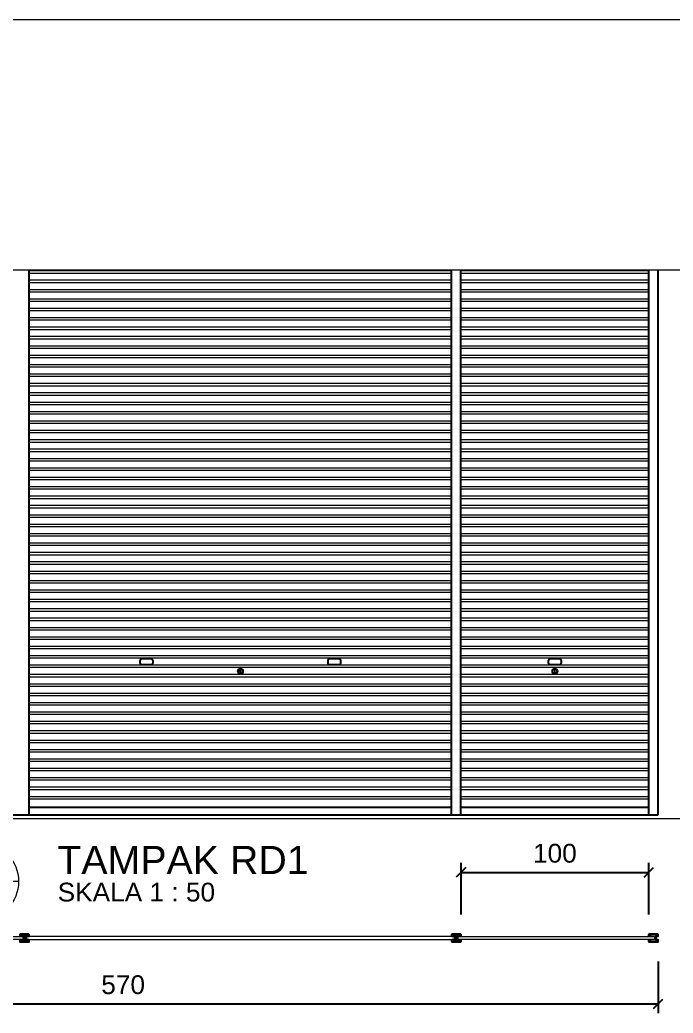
# Model space of a CAD drawing. Header units: millimetres. Extents: x -108 to 351, y -17 to 192.
# Drawn here: x 298.83 to 305.79, y 37.91 to 48.49 of the extents above; entities that cross this region are included whole.
import ezdxf
from ezdxf.enums import TextEntityAlignment as Align

# ---------------------------------------------------------------- set-up
doc = ezdxf.new("R2010")
doc.units = ezdxf.units.MM
doc.layers.get('defpoints').update_dxf_attribs({"color": 1})
for name, color, linetype, lineweight in [('ars', 11, 'Continuous', 0), ('lan', 7, 'Continuous', 15), ('NOT', 7, 'Continuous', 20), ('tem', 5, 'Continuous', 20), ('u', 6, 'Continuous', 20)]:
    doc.layers.add(name, color=color, linetype=linetype, lineweight=lineweight)
doc.layers.add('Kusen', color=30, linetype='Continuous')
doc.styles.get("Standard").update_dxf_attribs({"font": 'arial.ttf'})
doc.dimstyles.new('SK-50', dxfattribs={"dimscale": 0, "dimtxt": 0.2, "dimasz": 0.1, "dimexe": 0.1, "dimexo": 0, "dimgap": 0.1, "dimtad": 1, "dimdec": 0, "dimlfac": 50, "dimzin": 0, "dimdsep": 46, "dimtxsty": 'Standard', "dimblk": 'OBLIQUE', "dimcen": 0.09, "dimclrd": 256, "dimclre": 256, "dimclrt": 256, "dimadec": 0, "dimazin": 0, "dimtfac": 1, "dimtdec": 0, "dimtofl": 0, "dimtmove": 0, "dimatfit": 3, "dimldrblk": 'OBLIQUE', "dimfxl": 0, "dimtolj": 1, "dimtzin": 0, "dimarcsym": 0})

# ---------------------------------------------------------------- blocks, each defined once
blk = doc.blocks.new('_Oblique')
at = {"color": 0, "linetype": 'ByBlock', "lineweight": -2}
blk.add_line((-0.5, -0.5), (0.5, 0.5), dxfattribs=at)
blk = doc.blocks.new('*D338')
at = {"layer": 'defpoints', "color": 0, "transparency": 16777216}
for p in [(294.226, 38.455), (305.626, 38.455), (305.626, 38.005)]:
    blk.add_point(p, dxfattribs=at)
at = {"layer": 'u', "lineweight": -2, "transparency": 16777216}
for p, q in [((294.226, 38.455), (294.226, 37.905)), ((305.626, 38.455), (305.626, 37.905)), ((294.226, 38.005), (305.626, 38.005))]:
    blk.add_line(p, q, dxfattribs=at)
at = {"layer": 'u', "lineweight": -2, "transparency": 16777216, "xscale": 0.1, "yscale": 0.1, "zscale": 0.1, "rotation": 180}
blk.add_blockref('_Oblique', (294.226, 38.005), dxfattribs=at)
at = {"layer": 'u', "lineweight": -2, "transparency": 16777216, "xscale": 0.1, "yscale": 0.1, "zscale": 0.1}
blk.add_blockref('_Oblique', (305.626, 38.005), dxfattribs=at)
at = {"layer": 'u', "transparency": 16777216, "insert": (299.926, 38.207), "char_height": 0.2, "attachment_point": 5}
blk.add_mtext('\\A1;570', dxfattribs=at)
blk = doc.blocks.new('*D357')
at = {"layer": 'defpoints', "color": 0, "transparency": 16777216}
for p in [(305.526, 39.405), (303.526, 38.955), (305.526, 38.955)]:
    blk.add_point(p, dxfattribs=at)
at = {"layer": 'u', "lineweight": -2, "transparency": 16777216}
for p, q in [((303.526, 38.955), (303.526, 39.505)), ((305.526, 38.955), (305.526, 39.505)), ((303.526, 39.405), (305.526, 39.405))]:
    blk.add_line(p, q, dxfattribs=at)
at = {"layer": 'u', "lineweight": -2, "transparency": 16777216, "xscale": 0.1, "yscale": 0.1, "zscale": 0.1, "rotation": 180}
blk.add_blockref('_Oblique', (303.526, 39.405), dxfattribs=at)
at = {"layer": 'u', "lineweight": -2, "transparency": 16777216, "xscale": 0.1, "yscale": 0.1, "zscale": 0.1}
blk.add_blockref('_Oblique', (305.526, 39.405), dxfattribs=at)
at = {"layer": 'u', "transparency": 16777216, "insert": (304.526, 39.607), "char_height": 0.2, "attachment_point": 5}
blk.add_mtext('\\A1;100', dxfattribs=at)
blk = doc.blocks.new('Ndtpd')
blk.add_line((0.747, 0), (-0.747, 0))
blk.add_circle((0, 0), 0.747)
at = {"flags": 4}
for tag, height, p in [('NO', 0.5, (0, 0.148)), ('NOLBR', 0.3, (0, -0.398))]:
    blk.add_attdef(tag, text='', height=height, dxfattribs=at).set_placement(p, align=Align.CENTER)
for tag, p, height in [('NDTPD', (1.516, 0.148), 0.5), ('SKALA', (1.523, -0.398), 0.3)]:
    blk.add_attdef(tag, p, '', height=height, dxfattribs=at)

msp = doc.modelspace()

# ---------------------------------------------------------------- linework, layer by layer
at = {"layer": 'ars'}
for p, q in [((303.42567, 45.81074), (298.92568, 45.81074)), ((305.52567, 45.81074), (303.52567, 45.81074)), ((303.42567, 45.78508), (298.92568, 45.78508)), ((303.42567, 45.71074), (298.92568, 45.71074)), ((305.52567, 45.78508), (303.52567, 45.78508)), ((305.52567, 45.71074), (303.52567, 45.71074)), ((303.42567, 45.68508), (298.92568, 45.68508)), ((303.42567, 45.61074), (298.92568, 45.61074)), ((305.52567, 45.68508), (303.52567, 45.68508)), ((305.52567, 45.61074), (303.52567, 45.61074)), ((303.42567, 45.58508), (298.92568, 45.58508)), ((303.42567, 45.51074), (298.92568, 45.51074)), ((305.52567, 45.58508), (303.52567, 45.58508)), ((305.52567, 45.51074), (303.52567, 45.51074)), ((303.42567, 45.48508), (298.92568, 45.48508)), ((303.42567, 45.41074), (298.92568, 45.41074)), ((305.52567, 45.48508), (303.52567, 45.48508)), ((305.52567, 45.41074), (303.52567, 45.41074)), ((303.42567, 45.38508), (298.92568, 45.38508)), ((303.42567, 45.31074), (298.92568, 45.31074)), ((303.42567, 45.28508), (298.92568, 45.28508)), ((305.52567, 45.38508), (303.52567, 45.38508)), ((305.52567, 45.31074), (303.52567, 45.31074)), ((305.52567, 45.28508), (303.52567, 45.28508)), ((303.42567, 45.21074), (298.92568, 45.21074)), ((303.42567, 45.18508), (298.92568, 45.18508)), ((305.52567, 45.21074), (303.52567, 45.21074)), ((305.52567, 45.18508), (303.52567, 45.18508)), ((303.42567, 45.11074), (298.92568, 45.11074)), ((303.42567, 45.08508), (298.92568, 45.08508)), ((305.52567, 45.11074), (303.52567, 45.11074)), ((305.52567, 45.08508), (303.52567, 45.08508)), ((303.42567, 45.01074), (298.92568, 45.01074)), ((303.42567, 44.98508), (298.92568, 44.98508)), ((305.52567, 45.01074), (303.52567, 45.01074)), ((305.52567, 44.98508), (303.52567, 44.98508)), ((303.42567, 44.91074), (298.92568, 44.91074)), ((303.42567, 44.88508), (298.92568, 44.88508)), ((305.52567, 44.91074), (303.52567, 44.91074)), ((305.52567, 44.88508), (303.52567, 44.88508)), ((303.42567, 44.81074), (298.92568, 44.81074)), ((303.42567, 44.78508), (298.92568, 44.78508)), ((305.52567, 44.81074), (303.52567, 44.81074)), ((305.52567, 44.78508), (303.52567, 44.78508)), ((303.42567, 44.71074), (298.92568, 44.71074)), ((303.42567, 44.68508), (298.92568, 44.68508)), ((305.52567, 44.71074), (303.52567, 44.71074)), ((305.52567, 44.68508), (303.52567, 44.68508)), ((303.42567, 44.61074), (298.92568, 44.61074)), ((303.42567, 44.58508), (298.92568, 44.58508)), ((305.52567, 44.61074), (303.52567, 44.61074)), ((305.52567, 44.58508), (303.52567, 44.58508)), ((303.42567, 44.51074), (298.92568, 44.51074)), ((303.42567, 44.48508), (298.92568, 44.48508)), ((305.52567, 44.51074), (303.52567, 44.51074)), ((305.52567, 44.48508), (303.52567, 44.48508)), ((303.42567, 44.41074), (298.92568, 44.41074)), ((303.42567, 44.38508), (298.92568, 44.38508)), ((305.52567, 44.41074), (303.52567, 44.41074)), ((305.52567, 44.38508), (303.52567, 44.38508)), ((303.42567, 44.31074), (298.92568, 44.31074)), ((303.42567, 44.28508), (298.92568, 44.28508)), ((305.52567, 44.31074), (303.52567, 44.31074)), ((305.52567, 44.28508), (303.52567, 44.28508)), ((303.42567, 44.21074), (298.92568, 44.21074)), ((303.42567, 44.18508), (298.92568, 44.18508)), ((305.52567, 44.21074), (303.52567, 44.21074)), ((305.52567, 44.18508), (303.52567, 44.18508)), ((303.42567, 44.11074), (298.92568, 44.11074)), ((303.42567, 44.08508), (298.92568, 44.08508)), ((305.52567, 44.11074), (303.52567, 44.11074)), ((305.52567, 44.08508), (303.52567, 44.08508)), ((303.42567, 44.01074), (298.92568, 44.01074)), ((303.42567, 43.98508), (298.92568, 43.98508)), ((303.42567, 43.91074), (298.92568, 43.91074)), ((305.52567, 44.01074), (303.52567, 44.01074)), ((305.52567, 43.98508), (303.52567, 43.98508)), ((305.52567, 43.91074), (303.52567, 43.91074)), ((303.42567, 43.88508), (298.92568, 43.88508)), ((303.42567, 43.81074), (298.92568, 43.81074)), ((305.52567, 43.88508), (303.52567, 43.88508)), ((305.52567, 43.81074), (303.52567, 43.81074)), ((303.42567, 43.78508), (298.92568, 43.78508)), ((303.42567, 43.71074), (298.92568, 43.71074)), ((305.52567, 43.78508), (303.52567, 43.78508)), ((305.52567, 43.71074), (303.52567, 43.71074)), ((303.42567, 43.68508), (298.92568, 43.68508)), ((303.42567, 43.61074), (298.92568, 43.61074)), ((305.52567, 43.68508), (303.52567, 43.68508)), ((305.52567, 43.61074), (303.52567, 43.61074)), ((303.42567, 43.58508), (298.92568, 43.58508)), ((303.42567, 43.51074), (298.92568, 43.51074)), ((303.42567, 43.48508), (298.92568, 43.48508)), ((305.52567, 43.58508), (303.52567, 43.58508)), ((305.52567, 43.51074), (303.52567, 43.51074)), ((305.52567, 43.48508), (303.52567, 43.48508)), ((303.42567, 43.41074), (298.92568, 43.41074)), ((303.42567, 43.38508), (298.92568, 43.38508)), ((305.52567, 43.41074), (303.52567, 43.41074)), ((305.52567, 43.38508), (303.52567, 43.38508)), ((303.42567, 43.31074), (298.92568, 43.31074)), ((303.42567, 43.28508), (298.92568, 43.28508)), ((305.52567, 43.31074), (303.52567, 43.31074)), ((305.52567, 43.28508), (303.52567, 43.28508)), ((303.42567, 43.21074), (298.92568, 43.21074)), ((303.42567, 43.18508), (298.92568, 43.18508)), ((305.52567, 43.21074), (303.52567, 43.21074)), ((305.52567, 43.18508), (303.52567, 43.18508)), ((303.42567, 43.11074), (298.92568, 43.11074)), ((303.42567, 43.08508), (298.92568, 43.08508)), ((305.52567, 43.11074), (303.52567, 43.11074)), ((305.52567, 43.08508), (303.52567, 43.08508)), ((303.42567, 43.01074), (298.92568, 43.01074)), ((303.42567, 42.98508), (298.92568, 42.98508)), ((305.52567, 43.01074), (303.52567, 43.01074)), ((305.52567, 42.98508), (303.52567, 42.98508)), ((303.42567, 42.91074), (298.92568, 42.91074)), ((303.42567, 42.88508), (298.92568, 42.88508)), ((305.52567, 42.91074), (303.52567, 42.91074)), ((305.52567, 42.88508), (303.52567, 42.88508)), ((303.42567, 42.81074), (298.92568, 42.81074)), ((303.42567, 42.78508), (298.92568, 42.78508)), ((305.52567, 42.81074), (303.52567, 42.81074)), ((305.52567, 42.78508), (303.52567, 42.78508)), ((303.42567, 42.71074), (298.92568, 42.71074)), ((303.42567, 42.68508), (298.92568, 42.68508)), ((305.52567, 42.71074), (303.52567, 42.71074)), ((305.52567, 42.68508), (303.52567, 42.68508)), ((303.42567, 42.61074), (298.92568, 42.61074)), ((303.42567, 42.58508), (298.92568, 42.58508)), ((305.52567, 42.61074), (303.52567, 42.61074)), ((305.52567, 42.58508), (303.52567, 42.58508)), ((303.42567, 42.51074), (298.92568, 42.51074)), ((303.42567, 42.48508), (298.92568, 42.48508)), ((305.52567, 42.51074), (303.52567, 42.51074)), ((305.52567, 42.48508), (303.52567, 42.48508)), ((303.42567, 42.41074), (298.92568, 42.41074)), ((303.42567, 42.38508), (298.92568, 42.38508)), ((305.52567, 42.41074), (303.52567, 42.41074)), ((305.52567, 42.38508), (303.52567, 42.38508)), ((303.42567, 42.31074), (298.92568, 42.31074)), ((303.42567, 42.28508), (298.92568, 42.28508)), ((305.52567, 42.31074), (303.52567, 42.31074)), ((305.52567, 42.28508), (303.52567, 42.28508)), ((303.42567, 42.21074), (298.92568, 42.21074)), ((303.42567, 42.18508), (298.92568, 42.18508)), ((303.42567, 42.11074), (298.92568, 42.11074)), ((305.52567, 42.21074), (303.52567, 42.21074)), ((305.52567, 42.18508), (303.52567, 42.18508)), ((305.52567, 42.11074), (303.52567, 42.11074)), ((303.42567, 42.08508), (298.92568, 42.08508)), ((303.42567, 42.01074), (298.92568, 42.01074)), ((305.52567, 42.08508), (303.52567, 42.08508)), ((305.52567, 42.01074), (303.52567, 42.01074)), ((303.42567, 41.98508), (298.92568, 41.98508)), ((303.42567, 41.91074), (298.92568, 41.91074)), ((305.52567, 41.98508), (303.52567, 41.98508)), ((305.52567, 41.91074), (303.52567, 41.91074)), ((303.42567, 41.88508), (298.92568, 41.88508)), ((303.42567, 41.81074), (298.92568, 41.81074)), ((305.52567, 41.88508), (303.52567, 41.88508)), ((305.52567, 41.81074), (303.52567, 41.81074)), ((303.42567, 41.78508), (298.92568, 41.78508)), ((303.42567, 41.71074), (298.92568, 41.71074)), ((303.42567, 41.68508), (298.92568, 41.68508)), ((305.52567, 41.78508), (303.52567, 41.78508)), ((305.52567, 41.71074), (303.52567, 41.71074)), ((305.52567, 41.68508), (303.52567, 41.68508)), ((303.42567, 41.61074), (298.92568, 41.61074)), ((303.42567, 41.58508), (298.92568, 41.58508)), ((305.52567, 41.61074), (303.52567, 41.61074)), ((305.52567, 41.58508), (303.52567, 41.58508)), ((303.42567, 41.51074), (298.92568, 41.51074)), ((303.42567, 41.48508), (298.92568, 41.48508)), ((305.52567, 41.51074), (303.52567, 41.51074)), ((305.52567, 41.48508), (303.52567, 41.48508)), ((303.42567, 41.41074), (298.92568, 41.41074)), ((303.42567, 41.38508), (298.92568, 41.38508)), ((305.52567, 41.41074), (303.52567, 41.41074)), ((305.52567, 41.38508), (303.52567, 41.38508)), ((303.42567, 41.31074), (298.92568, 41.31074)), ((303.42567, 41.28508), (298.92568, 41.28508)), ((305.52567, 41.31074), (303.52567, 41.31074)), ((305.52567, 41.28508), (303.52567, 41.28508)), ((303.42567, 41.21074), (298.92568, 41.21074)), ((303.42567, 41.18508), (298.92568, 41.18508)), ((305.52567, 41.21074), (303.52567, 41.21074)), ((305.52567, 41.18508), (303.52567, 41.18508)), ((303.42567, 41.11074), (298.92568, 41.11074)), ((303.42567, 41.08508), (298.92568, 41.08508)), ((305.52567, 41.11074), (303.52567, 41.11074)), ((305.52567, 41.08508), (303.52567, 41.08508)), ((303.42567, 41.01074), (298.92568, 41.01074)), ((303.42567, 40.98508), (298.92568, 40.98508)), ((305.52567, 41.01074), (303.52567, 41.01074)), ((305.52567, 40.98508), (303.52567, 40.98508)), ((303.42567, 40.91074), (298.92568, 40.91074)), ((303.42567, 40.88508), (298.92568, 40.88508)), ((305.52567, 40.91074), (303.52567, 40.91074)), ((305.52567, 40.88508), (303.52567, 40.88508)), ((303.42567, 40.81074), (298.92568, 40.81074)), ((303.42567, 40.78508), (298.92568, 40.78508)), ((305.52567, 40.81074), (303.52567, 40.81074)), ((305.52567, 40.78508), (303.52567, 40.78508)), ((303.42567, 40.71074), (298.92568, 40.71074)), ((303.42567, 40.68508), (298.92568, 40.68508)), ((305.52567, 40.71074), (303.52567, 40.71074)), ((305.52567, 40.68508), (303.52567, 40.68508)), ((303.42567, 40.61074), (298.92568, 40.61074)), ((303.42567, 40.58508), (298.92568, 40.58508)), ((305.52567, 40.61074), (303.52567, 40.61074)), ((305.52567, 40.58508), (303.52567, 40.58508)), ((303.42567, 40.51074), (298.92568, 40.51074)), ((303.42567, 40.48508), (298.92568, 40.48508)), ((305.52567, 40.51074), (303.52567, 40.51074)), ((305.52567, 40.48508), (303.52567, 40.48508)), ((303.42567, 40.41074), (298.92568, 40.41074)), ((303.42567, 40.38508), (298.92568, 40.38508)), ((303.42567, 40.31074), (298.92568, 40.31074)), ((305.52567, 40.41074), (303.52567, 40.41074)), ((305.52567, 40.38508), (303.52567, 40.38508)), ((305.52567, 40.31074), (303.52567, 40.31074)), ((303.42567, 40.28508), (298.92568, 40.28508)), ((303.42567, 40.21074), (298.92568, 40.21074)), ((305.52567, 40.28508), (303.52567, 40.28508)), ((305.52567, 40.21074), (303.52567, 40.21074)), ((303.42567, 40.18508), (298.92568, 40.18508)), ((305.52567, 40.18508), (303.52567, 40.18508))]:
    msp.add_line(p, q, dxfattribs=at)
for points in [[(301.17067, 41.55791), (301.17067, 41.53791), (301.18067, 41.53791), (301.18067, 41.55791)], [(304.52067, 41.55791), (304.52067, 41.53791), (304.53067, 41.53791), (304.53067, 41.55791)], [(298.85568, 38.69035), (294.26568, 38.69035), (294.26568, 38.72035), (298.85568, 38.72035)], [(298.89568, 38.69035), (303.45567, 38.69035), (303.45567, 38.72035), (298.89568, 38.72035)], [(303.49567, 38.72035), (305.58567, 38.72035), (305.58567, 38.69035), (303.49567, 38.69035)]]:
    msp.add_lwpolyline(points, close=True, dxfattribs=at)
for centre, radius in [((301.17567, 41.54791), 0.03), ((301.17567, 41.54791), 0.02), ((304.52567, 41.54791), 0.03), ((304.52567, 41.54791), 0.02)]:
    msp.add_circle(centre, radius, dxfattribs=at)
at = {"layer": 'Kusen'}
for p, q in [((298.92568, 40.01791), (298.92568, 45.81791)), ((303.42567, 40.01791), (303.42567, 45.81791)), ((303.52567, 40.01791), (303.52567, 45.81791)), ((305.52567, 40.01791), (305.52567, 45.81791)), ((305.62567, 40.01791), (305.62567, 45.81791)), ((298.92568, 40.09791), (303.42567, 40.09791)), ((303.52567, 40.09791), (305.52567, 40.09791)), ((294.22568, 40.01791), (305.62567, 40.01791))]:
    msp.add_line(p, q, dxfattribs=at)
for points in [[(300.12567, 41.61791), (300.22567, 41.61791, 0.41421356), (300.24567, 41.63791), (300.24567, 41.65791, 0.41421356), (300.22567, 41.67791), (300.12567, 41.67791, 0.41421356), (300.10567, 41.65791), (300.10567, 41.63791, 0.41421356)], [(302.12567, 41.61791), (302.22567, 41.61791, 0.41421356), (302.24567, 41.63791), (302.24567, 41.65791, 0.41421356), (302.22567, 41.67791), (302.12567, 41.67791, 0.41421356), (302.10567, 41.65791), (302.10567, 41.63791, 0.41421356)], [(304.47567, 41.61791), (304.57567, 41.61791, 0.41421356), (304.59567, 41.63791), (304.59567, 41.65791, 0.41421356), (304.57567, 41.67791), (304.47567, 41.67791, 0.41421356), (304.45567, 41.65791), (304.45567, 41.63791, 0.41421356)], [(298.92568, 38.74235, 0.41421356), (298.92268, 38.74535), (298.82868, 38.74535, 0.41421356), (298.82568, 38.74235), (298.82568, 38.72835, 0.41421356), (298.82868, 38.72535), (298.86268, 38.72535, -0.41421356), (298.86568, 38.72235), (298.86568, 38.68835, -0.41421356), (298.86268, 38.68535), (298.82868, 38.68535, 0.41421356), (298.82568, 38.68235), (298.82568, 38.66835, 0.41421356), (298.82868, 38.66535), (298.92268, 38.66535, 0.41421356), (298.92568, 38.66835), (298.92568, 38.68235, 0.41421356), (298.92268, 38.68535), (298.88868, 38.68535, -0.41421356), (298.88568, 38.68835), (298.88568, 38.72235, -0.41421356), (298.88868, 38.72535), (298.92268, 38.72535, 0.41421356), (298.92568, 38.72835)], [(298.92268, 38.74235), (298.92268, 38.72835), (298.88868, 38.72835, 0.41421356), (298.88268, 38.72235), (298.88268, 38.68835, 0.41421356), (298.88868, 38.68235), (298.92268, 38.68235), (298.92268, 38.66835), (298.82868, 38.66835), (298.82868, 38.68235), (298.86268, 38.68235, 0.41421356), (298.86868, 38.68835), (298.86868, 38.72235, 0.41421356), (298.86268, 38.72835), (298.82868, 38.72835), (298.82868, 38.74235)], [(303.52567, 38.74235, 0.41421356), (303.52267, 38.74535), (303.42867, 38.74535, 0.41421356), (303.42567, 38.74235), (303.42567, 38.72835, 0.41421356), (303.42867, 38.72535), (303.46267, 38.72535, -0.41421356), (303.46567, 38.72235), (303.46567, 38.68835, -0.41421356), (303.46267, 38.68535), (303.42867, 38.68535, 0.41421356), (303.42567, 38.68235), (303.42567, 38.66835, 0.41421356), (303.42867, 38.66535), (303.52267, 38.66535, 0.41421356), (303.52567, 38.66835), (303.52567, 38.68235, 0.41421356), (303.52267, 38.68535), (303.48867, 38.68535, -0.41421356), (303.48567, 38.68835), (303.48567, 38.72235, -0.41421356), (303.48867, 38.72535), (303.52267, 38.72535, 0.41421356), (303.52567, 38.72835)], [(303.52267, 38.74235), (303.52267, 38.72835), (303.48867, 38.72835, 0.41421356), (303.48267, 38.72235), (303.48267, 38.68835, 0.41421356), (303.48867, 38.68235), (303.52267, 38.68235), (303.52267, 38.66835), (303.42867, 38.66835), (303.42867, 38.68235), (303.46267, 38.68235, 0.41421356), (303.46867, 38.68835), (303.46867, 38.72235, 0.41421356), (303.46267, 38.72835), (303.42867, 38.72835), (303.42867, 38.74235)], [(305.54267, 38.73135), (305.54267, 38.72835), (305.52867, 38.72835), (305.52867, 38.74235), (305.62267, 38.74235), (305.62267, 38.72835), (305.60867, 38.72835, 0.41421356), (305.60267, 38.72235), (305.60267, 38.68835, 0.41421356), (305.60867, 38.68235), (305.62267, 38.68235), (305.62267, 38.66835), (305.52867, 38.66835), (305.52867, 38.68235), (305.54267, 38.68235), (305.54267, 38.67935), (305.54567, 38.67935), (305.54567, 38.68335, 0.41421356), (305.54367, 38.68535), (305.52867, 38.68535, 0.41421356), (305.52567, 38.68235), (305.52567, 38.66835, 0.41421356), (305.52867, 38.66535), (305.62267, 38.66535, 0.41421356), (305.62567, 38.66835), (305.62567, 38.68235, 0.41421356), (305.62267, 38.68535), (305.60867, 38.68535, -0.41421356), (305.60567, 38.68835), (305.60567, 38.72235, -0.41421356), (305.60867, 38.72535), (305.62267, 38.72535, 0.41421356), (305.62567, 38.72835), (305.62567, 38.74235, 0.41421356), (305.62267, 38.74535), (305.52867, 38.74535, 0.41421356), (305.52567, 38.74235), (305.52567, 38.72835, 0.41421356), (305.52867, 38.72535), (305.54367, 38.72535, 0.41421356), (305.54567, 38.72735), (305.54567, 38.73135)]]:
    msp.add_lwpolyline(points, format="xyb", close=True, dxfattribs=at)
at = {"layer": 'lan'}
for p, q in [((309.85435, 48.48506), (293.35435, 48.48506)), ((293.71542, 39.97791), (306.3203, 39.97791))]:
    msp.add_line(p, q, dxfattribs=at)
at = {"layer": 'tem'}
msp.add_line((306.3203, 45.81791), (293.71542, 45.81791), dxfattribs=at)

# ---------------------------------------------------------------- block references
at = {"layer": 'NOT'}
ref = msp.add_blockref('Ndtpd', (298.41282, 39.3078), dxfattribs=dict(at, xscale=0.5354752342704153, yscale=0.5354752342704153, zscale=0.5354752342704153))
ref.add_attrib('NDTPD', 'TAMPAK RD1', (299.22461, 39.38682), dxfattribs={"layer": '0', "height": 0.3, "flags": 4})
ref.add_attrib('SKALA', 'SKALA 1 : 50', (299.22848, 39.09449), dxfattribs={"layer": '0', "height": 0.2, "flags": 4})

# ---------------------------------------------------------------- dimensions: what is measured, and where the dimension line sits
at = {"layer": 'u'}
for base, p1, p2, picture, middle in [((305.52567, 39.40535), (303.52567, 38.95535), (305.52567, 38.95535), '*D357', (304.52567, 39.40535)), ((305.62568, 38.00535), (294.22568, 38.45535), (305.62568, 38.45535), '*D338', (299.92568, 38.00535))]:
    dim = msp.add_linear_dim(base=base, p1=p1, p2=p2, dimstyle='SK-50', override={"dimscale": 1, "dimtxt": 0.2}, dxfattribs=at)
    dim.commit()
    dim.dimension.update_dxf_attribs({"geometry": picture, "text_midpoint": middle, "dimtype": 160})

doc.saveas('drawing.dxf')
